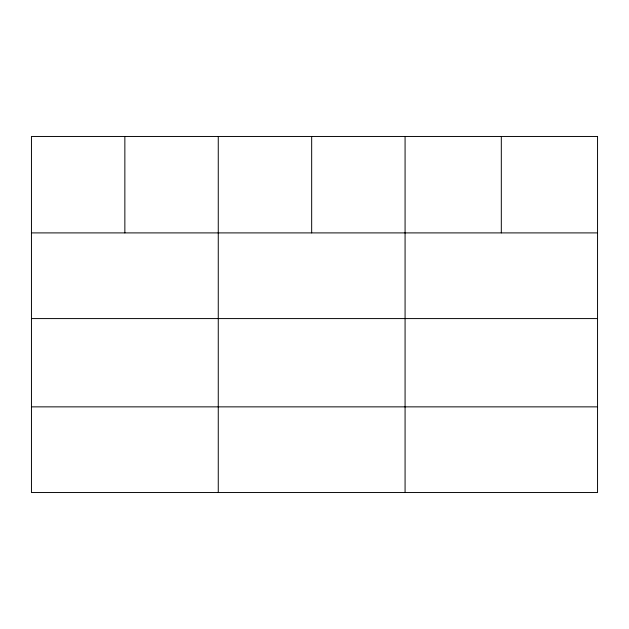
<?xml version="1.0" encoding="UTF-8"?>
<svg xmlns="http://www.w3.org/2000/svg" width="629" height="629" viewBox="0 0 629 629"><rect width="100%" height="100%" fill="white"/><g stroke="black" fill="none" stroke-linecap="round" stroke-linejoin="round"><path stroke-width="0.94" d="M31.45 232.903L597.55 232.903M31.45 318.581L597.55 318.581M31.45 406.861L597.55 406.861M501.313 136.462L501.313 232.903M405.076 136.462L405.076 492.538M311.669 136.462L311.669 232.903M218.263 136.462L218.263 492.538M124.857 136.462L124.857 232.903M597.55 136.462L31.45 136.462L31.45 492.538L597.55 492.538L597.55 136.462"/></g></svg>
